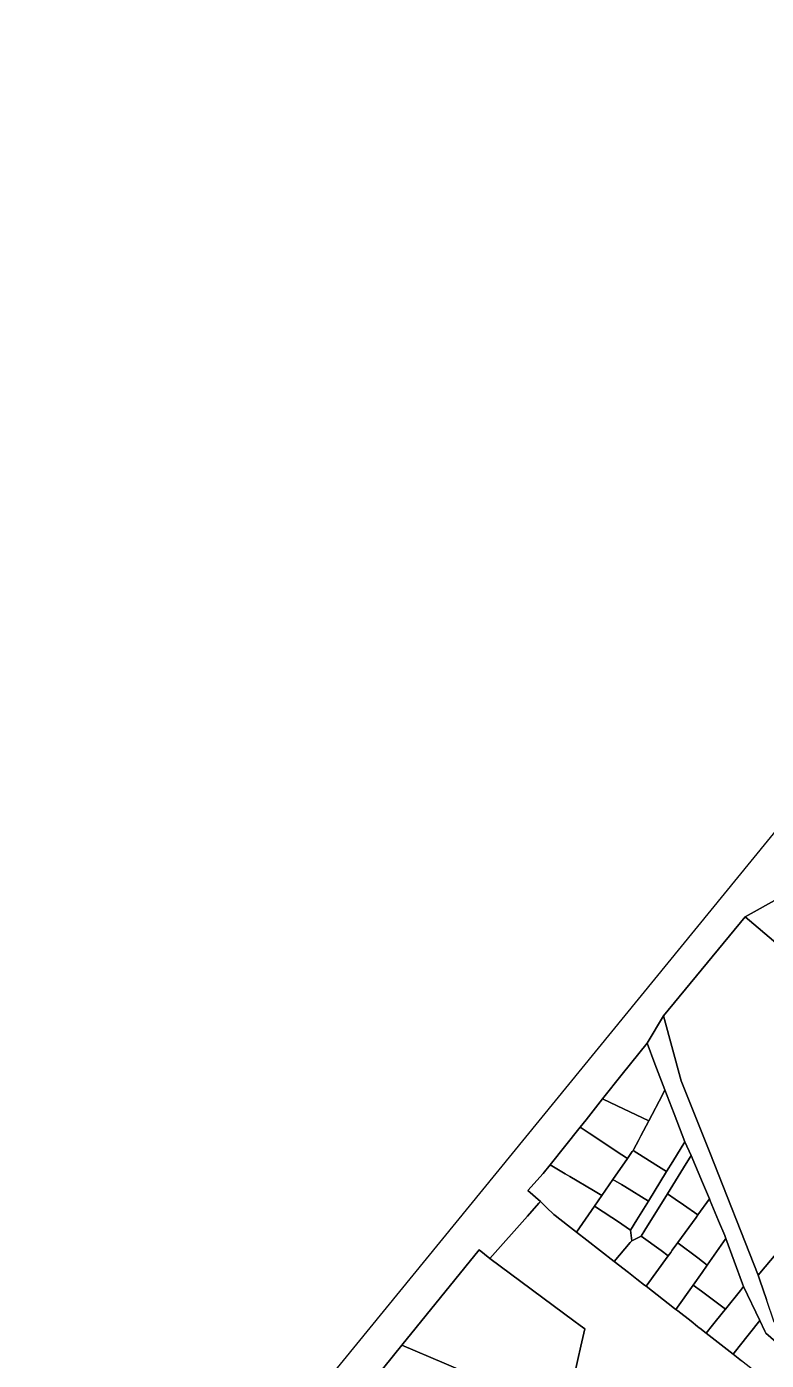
# Model space of a CAD drawing. Header units: inches. Extents: x 469449 to 472390, y 1000542 to 1004361.
# Drawn here: x 470542.2 to 470807.2, y 1002033.8 to 1002511.5 of the extents above; entities that cross this region are included whole.
import ezdxf

# ---------------------------------------------------------------- set-up
doc = ezdxf.new("R2010")
doc.units = ezdxf.units.IN
doc.header["$MEASUREMENT"] = 0
doc.layers.add('Gulele_10_07_New_Parcel', color=7, linetype='Continuous')

msp = doc.modelspace()

# ---------------------------------------------------------------- linework, layer by layer
at = {"layer": 'Gulele_10_07_New_Parcel'}
for points in [[(470872.58, 1001426.49), (470760.13, 1001545.32), (470668.21, 1001563.83), (470616.75, 1001684.11), (470589.87, 1001720.25), (470543.62, 1001838.8), (470542.17, 1001876.1), (470557.78, 1001912.53), (470645.08, 1002020.67), (470974.91, 1002424.6), (471076.37, 1002549.79), (471098.34, 1002597.79), (471128.4, 1002774.74), (471141.41, 1002848.47), (471134.47, 1002873.34), (471096.31, 1002923.65), (471081.28, 1002964.13), (471080.27, 1002998.39), (471087.35, 1003042.2), (471087.06, 1003060.99), (471079.26, 1003076.31)], [(470812.26, 1002199.69), (470799.56, 1002192.63), (470770.3, 1002157.17), (470764.44, 1002147.37), (470755.57, 1002136.24), (470748.53, 1002127.39), (470742.6, 1002119.94), (470740.48, 1002117.27), (470729.7, 1002103.73), (470727.24, 1002100.64), (470721.78, 1002094.64), (470726.23, 1002090.68), (470725.72, 1002090.11), (470721.57, 1002085.42), (470708.15, 1002070.24), (470704.33, 1002073.28), (470676.58, 1002039.15), (470666.64, 1002026.92)], [(470841.78, 1002156.98), (470799.56, 1002192.63), (470812.26, 1002199.69)], [(470817.02, 1002034.72), (470807.01, 1002043.5), (470806.69, 1002044.18), (470804.88, 1002048), (470799.07, 1002060.23), (470798.62, 1002061.17), (470792.69, 1002077.36), (470792.28, 1002078.48), (470790.07, 1002083.78), (470787.12, 1002090.85), (470786.81, 1002091.58), (470784.35, 1002097.47), (470780.31, 1002107.13), (470778.01, 1002112.03), (470774.18, 1002122.01), (470770.88, 1002130.6), (470768.49, 1002136.81), (470767.26, 1002140.02), (470764.44, 1002147.37), (470770.3, 1002157.17), (470776.68, 1002133.89), (470786.92, 1002108.17), (470804.28, 1002064.27), (470804.88, 1002062.52), (470807.24, 1002055.57)], [(470735.5, 1002015.3), (470739.7, 1002033.99), (470740.77, 1002038.79), (470742.16, 1002044.98), (470740.5, 1002046.21), (470738.2, 1002047.92), (470708.15, 1002070.24), (470721.57, 1002085.42), (470725.72, 1002090.11), (470726.23, 1002090.68), (470728.43, 1002088.54), (470731.03, 1002086.01), (470731.49, 1002085.65), (470735.99, 1002082.15), (470739.13, 1002079.71), (470742.93, 1002076.75), (470752.72, 1002069.14), (470757.77, 1002065.21), (470760.85, 1002062.81), (470763.57, 1002060.7), (470764.11, 1002060.28), (470774.28, 1002052.36), (470774.82, 1002051.94), (470775.46, 1002051.45), (470780.21, 1002047.75), (470782.57, 1002045.9), (470783.16, 1002045.44), (470783.42, 1002045.23), (470785.61, 1002043.51), (470795.29, 1002035.92), (470798.33, 1002033.53)]]:
    msp.add_lwpolyline(points, dxfattribs=at)
for points in [[(470811.22, 1002072.55), (470804.28, 1002064.27), (470786.92, 1002108.17), (470776.68, 1002133.89), (470770.3, 1002157.17), (470799.56, 1002192.63), (470841.78, 1002156.98), (470865.68, 1002137.43), (470857.12, 1002127.24), (470850.39, 1002119.22), (470849.21, 1002117.82), (470847.34, 1002115.59), (470839.49, 1002106.24), (470836.3, 1002102.44), (470825.27, 1002089.31), (470823.77, 1002087.52), (470813.83, 1002075.66)], [(470769.95, 1002128.84), (470765.1, 1002119.6), (470753.71, 1002124.95), (470748.53, 1002127.39), (470755.57, 1002136.24), (470764.44, 1002147.37), (470767.26, 1002140.02), (470768.49, 1002136.81), (470770.88, 1002130.6)], [(470773.68, 1002104.99), (470771.46, 1002101.39), (470767.65, 1002103.8), (470759.44, 1002108.97), (470759.76, 1002109.42), (470761.4, 1002112.54), (470762.25, 1002114.18), (470765.1, 1002119.6), (470769.95, 1002128.84), (470770.88, 1002130.6), (470774.18, 1002122.01), (470778.01, 1002112.03)], [(470759.14, 1002108.54), (470757.41, 1002106.04), (470753.41, 1002108.7), (470751.53, 1002109.95), (470743.68, 1002115.15), (470740.48, 1002117.27), (470742.6, 1002119.94), (470748.53, 1002127.39), (470753.71, 1002124.95), (470765.1, 1002119.6), (470762.25, 1002114.18), (470761.4, 1002112.54), (470759.76, 1002109.42), (470759.44, 1002108.97)], [(470752.22, 1002098.56), (470748.22, 1002092.8), (470745.21, 1002094.58), (470736.76, 1002099.56), (470735.07, 1002100.56), (470729.7, 1002103.73), (470740.48, 1002117.27), (470743.68, 1002115.15), (470751.53, 1002109.95), (470753.41, 1002108.7), (470757.41, 1002106.04)], [(470780.31, 1002107.13), (470777.55, 1002102.69), (470771.79, 1002093.42), (470763.72, 1002080.43), (470762.38, 1002078.28), (470758.97, 1002076.55), (470758.57, 1002080.43), (470760.84, 1002084.12), (470764.94, 1002090.78), (470771.46, 1002101.39), (470773.68, 1002104.99), (470778.01, 1002112.03)], [(470771.46, 1002101.39), (470764.94, 1002090.78), (470756.46, 1002095.97), (470755.28, 1002096.69), (470752.22, 1002098.56), (470757.41, 1002106.04), (470759.14, 1002108.54), (470759.44, 1002108.97), (470767.65, 1002103.8)], [(470786.81, 1002091.58), (470782.69, 1002085.9), (470777.51, 1002089.48), (470774.58, 1002091.5), (470771.79, 1002093.42), (470777.55, 1002102.69), (470780.31, 1002107.13), (470784.35, 1002097.47)], [(470745.6, 1002089.02), (470739.13, 1002079.71), (470735.99, 1002082.15), (470731.49, 1002085.65), (470731.03, 1002086.01), (470728.43, 1002088.54), (470726.23, 1002090.68), (470721.78, 1002094.64), (470727.24, 1002100.64), (470729.7, 1002103.73), (470735.07, 1002100.56), (470736.76, 1002099.56), (470745.21, 1002094.58), (470748.22, 1002092.8)], [(470760.84, 1002084.12), (470758.57, 1002080.43), (470753.83, 1002083.57), (470751.8, 1002084.92), (470745.6, 1002089.02), (470748.22, 1002092.8), (470752.22, 1002098.56), (470755.28, 1002096.69), (470756.46, 1002095.97), (470764.94, 1002090.78)], [(470772.92, 1002072.43), (470772.01, 1002071.18), (470769.49, 1002073.04), (470762.38, 1002078.28), (470763.72, 1002080.43), (470771.79, 1002093.42), (470774.58, 1002091.5), (470777.51, 1002089.48), (470782.69, 1002085.9), (470782.01, 1002084.96), (470775.46, 1002075.93), (470773.47, 1002073.19)], [(470792.69, 1002077.36), (470786.03, 1002067.89), (470782.66, 1002070.45), (470775.65, 1002075.78), (470775.46, 1002075.93), (470782.01, 1002084.96), (470782.69, 1002085.9), (470786.81, 1002091.58), (470787.12, 1002090.85), (470790.07, 1002083.78), (470792.28, 1002078.48)], [(470758.46, 1002075.95), (470752.72, 1002069.14), (470742.93, 1002076.75), (470739.13, 1002079.71), (470745.6, 1002089.02), (470751.8, 1002084.92), (470753.83, 1002083.57), (470758.57, 1002080.43), (470758.97, 1002076.55)], [(470772.01, 1002071.18), (470764.11, 1002060.28), (470763.57, 1002060.7), (470760.85, 1002062.81), (470757.77, 1002065.21), (470752.72, 1002069.14), (470758.46, 1002075.95), (470758.97, 1002076.55), (470762.38, 1002078.28), (470769.49, 1002073.04)], [(470797.94, 1002058.82), (470792.51, 1002052.09), (470783.99, 1002058.47), (470780.99, 1002060.72), (470784.16, 1002065.23), (470786.03, 1002067.89), (470792.69, 1002077.36), (470798.62, 1002061.17), (470799.07, 1002060.23)], [(470739.7, 1002033.99), (470735.5, 1002015.3), (470721.71, 1002020.08), (470695.92, 1002030.97), (470691.75, 1002032.74), (470676.58, 1002039.15), (470704.33, 1002073.28), (470708.15, 1002070.24), (470738.2, 1002047.92), (470740.5, 1002046.21), (470742.16, 1002044.98), (470740.77, 1002038.79)], [(470780.99, 1002060.72), (470774.82, 1002051.94), (470774.28, 1002052.36), (470764.11, 1002060.28), (470772.01, 1002071.18), (470772.92, 1002072.43), (470773.47, 1002073.19), (470775.46, 1002075.93), (470775.65, 1002075.78), (470782.66, 1002070.45), (470786.03, 1002067.89), (470784.16, 1002065.23)], [(470824.02, 1002044.01), (470820.73, 1002039.44), (470809.99, 1002047.47), (470807.24, 1002055.57), (470804.88, 1002062.52), (470804.28, 1002064.27), (470811.22, 1002072.55), (470818.4, 1002068.08), (470823.43, 1002064.95), (470828.32, 1002061.91), (470829.24, 1002061.33), (470834.22, 1002058.23), (470827.27, 1002048.54), (470825.17, 1002045.62)], [(470787.94, 1002046.4), (470785.61, 1002043.51), (470783.42, 1002045.23), (470783.16, 1002045.44), (470782.57, 1002045.9), (470780.21, 1002047.75), (470775.46, 1002051.45), (470774.82, 1002051.94), (470780.99, 1002060.72), (470783.99, 1002058.47), (470792.51, 1002052.09), (470791.8, 1002051.2)], [(470797.5, 1002038.7), (470795.29, 1002035.92), (470785.61, 1002043.51), (470787.94, 1002046.4), (470791.8, 1002051.2), (470792.51, 1002052.09), (470797.94, 1002058.82), (470799.07, 1002060.23), (470804.88, 1002048)], [(470817.02, 1002034.72), (470809.51, 1002024.77), (470802.67, 1002030.13), (470798.33, 1002033.53), (470795.29, 1002035.92), (470797.5, 1002038.7), (470804.88, 1002048), (470806.69, 1002044.18), (470807.01, 1002043.5)], [(470689.24, 1002016.09), (470684.75, 1002006.07), (470684.27, 1002006.24), (470678.5, 1002008.25), (470677.36, 1002008.65), (470674.12, 1002009.77), (470674.02, 1002009.81), (470670.98, 1002010.87), (470670.48, 1002011.04), (470663.49, 1002013.48), (470662.39, 1002013.86), (470659.58, 1002014.84), (470657.64, 1002015.52), (470666.64, 1002026.92), (470676.58, 1002039.15), (470691.75, 1002032.74), (470695.92, 1002030.97), (470693.62, 1002025.85), (470693.23, 1002025), (470690.46, 1002018.82)]]:
    msp.add_lwpolyline(points, close=True, dxfattribs=at)

doc.saveas('drawing.dxf')
